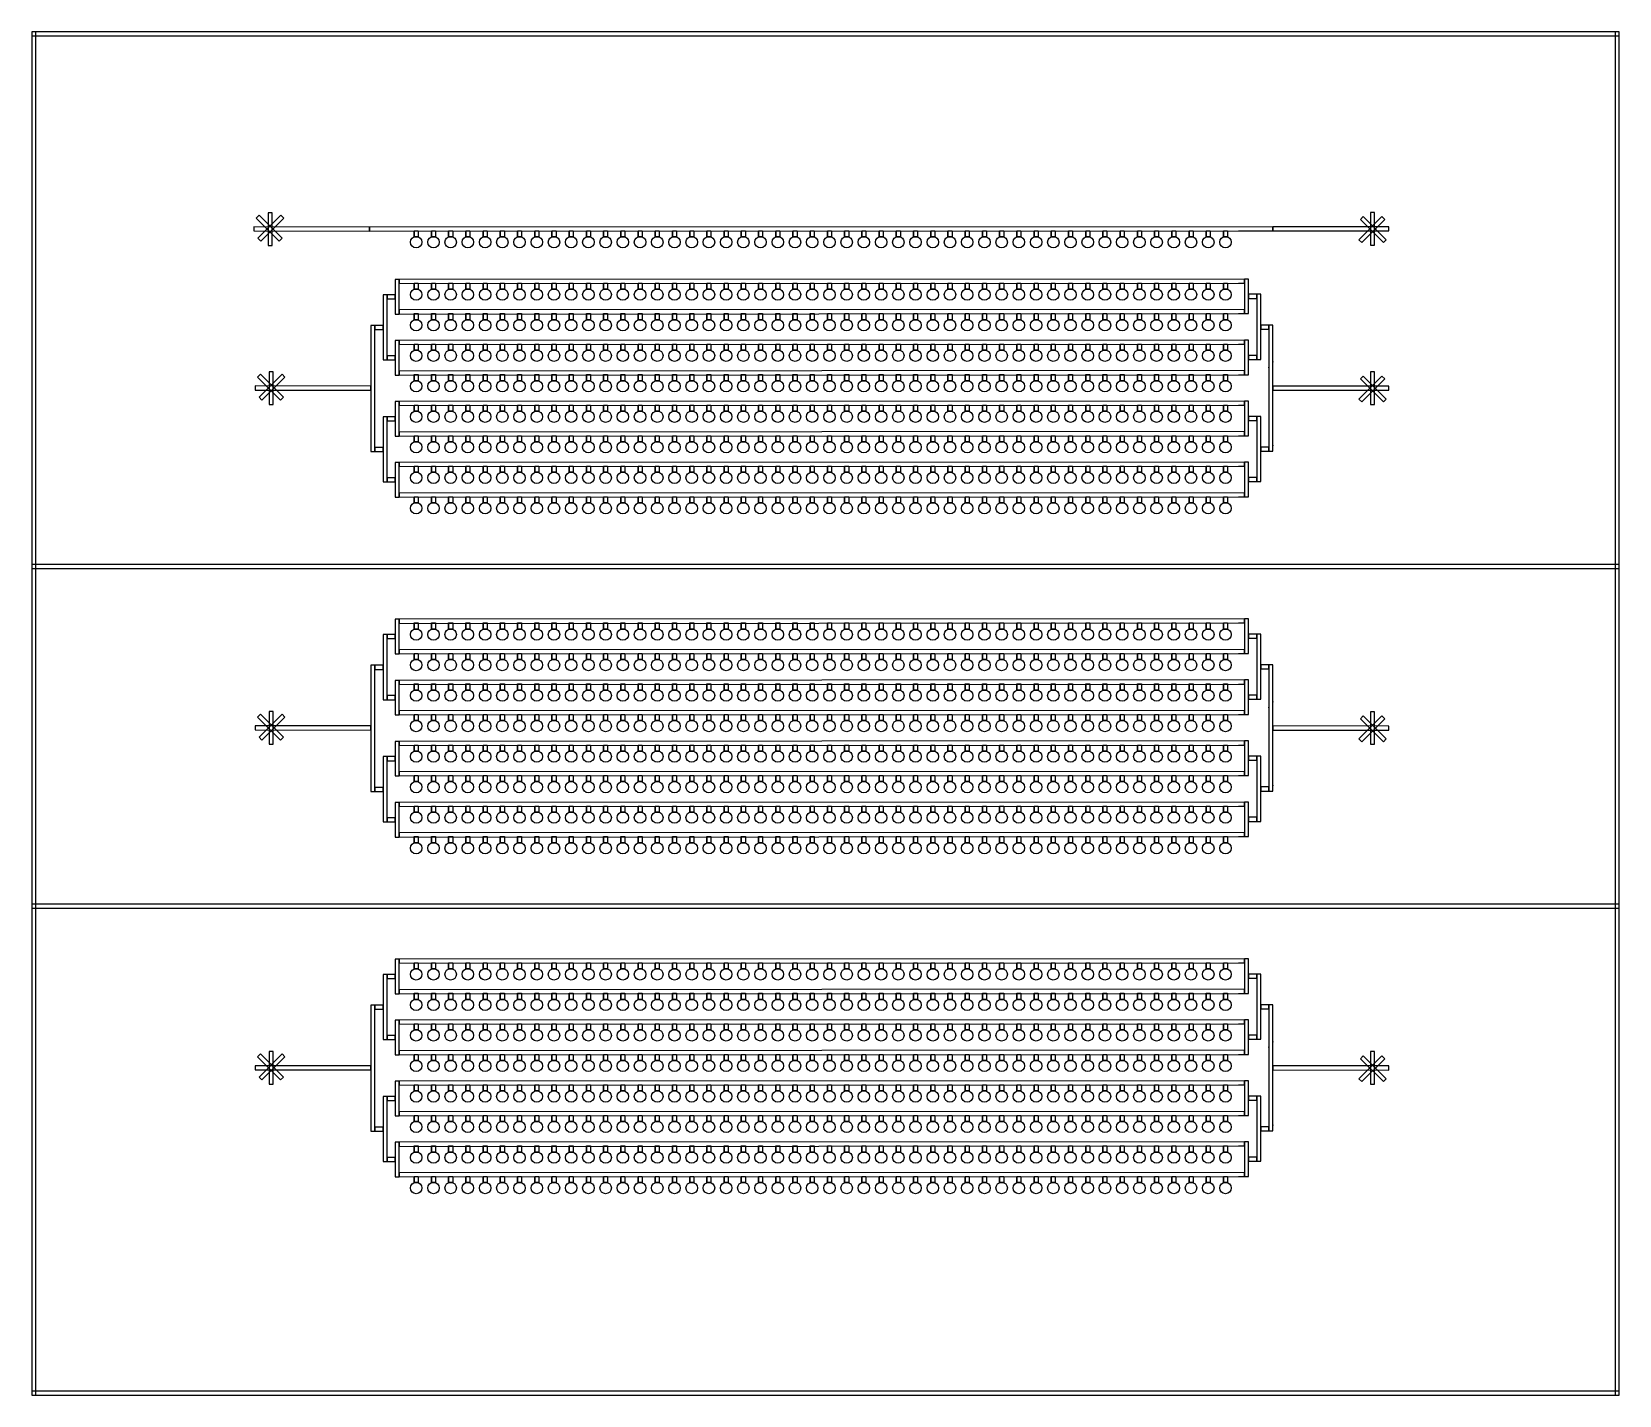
# Model space of a CAD drawing. Extents: x -16613 to 22387, y -30602 to 2898.
import ezdxf

# ---------------------------------------------------------------- set-up
doc = ezdxf.new("R2010")
doc.units = 0
doc.header["$MEASUREMENT"] = 0
doc.layers.add('FLOW', color=2, linetype='Continuous')
doc.layers.get('0').off()

# ---------------------------------------------------------------- blocks, each defined once
blk = doc.blocks.new('*U5')
at = {"layer": 'FLOW', "linetype": 'Continuous'}
for p, q in [((-50, 212), (-50, 62)), ((-50, 62), (50, 62))]:
    blk.add_line(p, q, dxfattribs=at)
blk.add_lwpolyline([(50, 62), (-50, 62), (-50, 212), (50, 212)], close=True, dxfattribs=at)
blk.add_circle((0, -71), 141, dxfattribs=at)
blk = doc.blocks.new('*U6')
at = {"color": 0, "linetype": 'ByBlock', "lineweight": -2, "transparency": 16777216}
for p in [(0, 0), (423, 0), (846, 0), (1269, 0), (1692, 0), (2115, 0), (2538, 0), (2961, 0), (3384, 0), (3807, 0), (4230, 0), (4653, 0), (5076, 0), (5499, 0), (5922, 0), (6345, 0), (6768, 0), (7191, 0), (7614, 0), (8037, 0), (8460, 0), (8883, 0), (9306, 0), (9729, 0), (10152, 0), (10575, 0), (10998, 0), (11421, 0), (11844, 0), (12267, 0), (12690, 0), (13113, 0), (13536, 0), (13959, 0), (14382, 0), (14805, 0), (15228, 0), (15651, 0), (16074, 0), (16497, 0), (16920, 0), (17343, 0), (17766, 0), (18189, 0), (18612, 0), (19035, 0), (19458, 0), (19881, 0)]:
    blk.add_blockref('*U5', p, dxfattribs=at)
blk = doc.blocks.new('*U10')
at = {"layer": 'FLOW', "linetype": 'Continuous'}
for p, q in [((-50, 212), (-50, 62)), ((-50, 62), (50, 62))]:
    blk.add_line(p, q, dxfattribs=at)
blk.add_lwpolyline([(50, 62), (-50, 62), (-50, 212), (50, 212)], close=True, dxfattribs=at)
blk.add_circle((0, -71), 141, dxfattribs=at)
blk = doc.blocks.new('*U11')
at = {"color": 0, "linetype": 'ByBlock', "lineweight": -2, "transparency": 16777216}
for p in [(0, 0), (423, 0), (846, 0), (1269, 0), (1692, 0), (2115, 0), (2538, 0), (2961, 0), (3384, 0), (3807, 0), (4230, 0), (4653, 0), (5076, 0), (5499, 0), (5922, 0), (6345, 0), (6768, 0), (7191, 0), (7614, 0), (8037, 0), (8460, 0), (8883, 0), (9306, 0), (9729, 0), (10152, 0), (10575, 0), (10998, 0), (11421, 0), (11844, 0), (12267, 0), (12690, 0), (13113, 0), (13536, 0), (13959, 0), (14382, 0), (14805, 0), (15228, 0), (15651, 0), (16074, 0), (16497, 0), (16920, 0), (17343, 0), (17766, 0), (18189, 0), (18612, 0), (19035, 0), (19458, 0), (19881, 0)]:
    blk.add_blockref('*U10', p, dxfattribs=at)
blk = doc.blocks.new('*U12')
at = {"layer": 'FLOW', "linetype": 'Continuous'}
for p, q in [((-50, 212), (-50, 62)), ((-50, 62), (50, 62))]:
    blk.add_line(p, q, dxfattribs=at)
blk.add_lwpolyline([(50, 62), (-50, 62), (-50, 212), (50, 212)], close=True, dxfattribs=at)
blk.add_circle((0, -71), 141, dxfattribs=at)
blk = doc.blocks.new('*U13')
at = {"color": 0, "linetype": 'ByBlock', "lineweight": -2, "transparency": 16777216}
for p in [(0, 0), (423, 0), (846, 0), (1269, 0), (1692, 0), (2115, 0), (2538, 0), (2961, 0), (3384, 0), (3807, 0), (4230, 0), (4653, 0), (5076, 0), (5499, 0), (5922, 0), (6345, 0), (6768, 0), (7191, 0), (7614, 0), (8037, 0), (8460, 0), (8883, 0), (9306, 0), (9729, 0), (10152, 0), (10575, 0), (10998, 0), (11421, 0), (11844, 0), (12267, 0), (12690, 0), (13113, 0), (13536, 0), (13959, 0), (14382, 0), (14805, 0), (15228, 0), (15651, 0), (16074, 0), (16497, 0), (16920, 0), (17343, 0), (17766, 0), (18189, 0), (18612, 0), (19035, 0), (19458, 0), (19881, 0)]:
    blk.add_blockref('*U12', p, dxfattribs=at)
blk = doc.blocks.new('*U14')
at = {"layer": 'FLOW', "linetype": 'Continuous'}
for p, q in [((-50, 212), (-50, 62)), ((-50, 62), (50, 62))]:
    blk.add_line(p, q, dxfattribs=at)
blk.add_lwpolyline([(50, 62), (-50, 62), (-50, 212), (50, 212)], close=True, dxfattribs=at)
blk.add_circle((0, -71), 141, dxfattribs=at)
blk = doc.blocks.new('*U15')
at = {"color": 0, "linetype": 'ByBlock', "lineweight": -2, "transparency": 16777216}
for p in [(0, 0), (423, 0), (846, 0), (1269, 0), (1692, 0), (2115, 0), (2538, 0), (2961, 0), (3384, 0), (3807, 0), (4230, 0), (4653, 0), (5076, 0), (5499, 0), (5922, 0), (6345, 0), (6768, 0), (7191, 0), (7614, 0), (8037, 0), (8460, 0), (8883, 0), (9306, 0), (9729, 0), (10152, 0), (10575, 0), (10998, 0), (11421, 0), (11844, 0), (12267, 0), (12690, 0), (13113, 0), (13536, 0), (13959, 0), (14382, 0), (14805, 0), (15228, 0), (15651, 0), (16074, 0), (16497, 0), (16920, 0), (17343, 0), (17766, 0), (18189, 0), (18612, 0), (19035, 0), (19458, 0), (19881, 0)]:
    blk.add_blockref('*U14', p, dxfattribs=at)
blk = doc.blocks.new('*U16')
at = {"layer": 'FLOW', "linetype": 'Continuous'}
for p, q in [((-50, 212), (-50, 62)), ((-50, 62), (50, 62))]:
    blk.add_line(p, q, dxfattribs=at)
blk.add_lwpolyline([(50, 62), (-50, 62), (-50, 212), (50, 212)], close=True, dxfattribs=at)
blk.add_circle((0, -71), 141, dxfattribs=at)
blk = doc.blocks.new('*U17')
at = {"color": 0, "linetype": 'ByBlock', "lineweight": -2, "transparency": 16777216}
for p in [(0, 0), (423, 0), (846, 0), (1269, 0), (1692, 0), (2115, 0), (2538, 0), (2961, 0), (3384, 0), (3807, 0), (4230, 0), (4653, 0), (5076, 0), (5499, 0), (5922, 0), (6345, 0), (6768, 0), (7191, 0), (7614, 0), (8037, 0), (8460, 0), (8883, 0), (9306, 0), (9729, 0), (10152, 0), (10575, 0), (10998, 0), (11421, 0), (11844, 0), (12267, 0), (12690, 0), (13113, 0), (13536, 0), (13959, 0), (14382, 0), (14805, 0), (15228, 0), (15651, 0), (16074, 0), (16497, 0), (16920, 0), (17343, 0), (17766, 0), (18189, 0), (18612, 0), (19035, 0), (19458, 0), (19881, 0)]:
    blk.add_blockref('*U16', p, dxfattribs=at)
blk = doc.blocks.new('*U18')
at = {"layer": 'FLOW', "linetype": 'Continuous'}
for p, q in [((-50, 212), (-50, 62)), ((-50, 62), (50, 62))]:
    blk.add_line(p, q, dxfattribs=at)
blk.add_lwpolyline([(50, 62), (-50, 62), (-50, 212), (50, 212)], close=True, dxfattribs=at)
blk.add_circle((0, -71), 141, dxfattribs=at)
blk = doc.blocks.new('*U19')
at = {"color": 0, "linetype": 'ByBlock', "lineweight": -2, "transparency": 16777216}
for p in [(0, 0), (423, 0), (846, 0), (1269, 0), (1692, 0), (2115, 0), (2538, 0), (2961, 0), (3384, 0), (3807, 0), (4230, 0), (4653, 0), (5076, 0), (5499, 0), (5922, 0), (6345, 0), (6768, 0), (7191, 0), (7614, 0), (8037, 0), (8460, 0), (8883, 0), (9306, 0), (9729, 0), (10152, 0), (10575, 0), (10998, 0), (11421, 0), (11844, 0), (12267, 0), (12690, 0), (13113, 0), (13536, 0), (13959, 0), (14382, 0), (14805, 0), (15228, 0), (15651, 0), (16074, 0), (16497, 0), (16920, 0), (17343, 0), (17766, 0), (18189, 0), (18612, 0), (19035, 0), (19458, 0), (19881, 0)]:
    blk.add_blockref('*U18', p, dxfattribs=at)
blk = doc.blocks.new('*U20')
at = {"layer": 'FLOW', "linetype": 'Continuous'}
for p, q in [((-50, 212), (-50, 62)), ((-50, 62), (50, 62))]:
    blk.add_line(p, q, dxfattribs=at)
blk.add_lwpolyline([(50, 62), (-50, 62), (-50, 212), (50, 212)], close=True, dxfattribs=at)
blk.add_circle((0, -71), 141, dxfattribs=at)
blk = doc.blocks.new('*U21')
at = {"color": 0, "linetype": 'ByBlock', "lineweight": -2, "transparency": 16777216}
for p in [(0, 0), (423, 0), (846, 0), (1269, 0), (1692, 0), (2115, 0), (2538, 0), (2961, 0), (3384, 0), (3807, 0), (4230, 0), (4653, 0), (5076, 0), (5499, 0), (5922, 0), (6345, 0), (6768, 0), (7191, 0), (7614, 0), (8037, 0), (8460, 0), (8883, 0), (9306, 0), (9729, 0), (10152, 0), (10575, 0), (10998, 0), (11421, 0), (11844, 0), (12267, 0), (12690, 0), (13113, 0), (13536, 0), (13959, 0), (14382, 0), (14805, 0), (15228, 0), (15651, 0), (16074, 0), (16497, 0), (16920, 0), (17343, 0), (17766, 0), (18189, 0), (18612, 0), (19035, 0), (19458, 0), (19881, 0)]:
    blk.add_blockref('*U20', p, dxfattribs=at)
blk = doc.blocks.new('*U22')
at = {"layer": 'FLOW', "linetype": 'Continuous'}
for p, q in [((-50, 212), (-50, 62)), ((-50, 62), (50, 62))]:
    blk.add_line(p, q, dxfattribs=at)
blk.add_lwpolyline([(50, 62), (-50, 62), (-50, 212), (50, 212)], close=True, dxfattribs=at)
blk.add_circle((0, -71), 141, dxfattribs=at)
blk = doc.blocks.new('*U23')
at = {"color": 0, "linetype": 'ByBlock', "lineweight": -2, "transparency": 16777216}
for p in [(0, 0), (423, 0), (846, 0), (1269, 0), (1692, 0), (2115, 0), (2538, 0), (2961, 0), (3384, 0), (3807, 0), (4230, 0), (4653, 0), (5076, 0), (5499, 0), (5922, 0), (6345, 0), (6768, 0), (7191, 0), (7614, 0), (8037, 0), (8460, 0), (8883, 0), (9306, 0), (9729, 0), (10152, 0), (10575, 0), (10998, 0), (11421, 0), (11844, 0), (12267, 0), (12690, 0), (13113, 0), (13536, 0), (13959, 0), (14382, 0), (14805, 0), (15228, 0), (15651, 0), (16074, 0), (16497, 0), (16920, 0), (17343, 0), (17766, 0), (18189, 0), (18612, 0), (19035, 0), (19458, 0), (19881, 0)]:
    blk.add_blockref('*U22', p, dxfattribs=at)
blk = doc.blocks.new('*U25')
at = {"layer": 'FLOW', "linetype": 'Continuous'}
for p, q in [((-50, 212), (-50, 62)), ((-50, 62), (50, 62))]:
    blk.add_line(p, q, dxfattribs=at)
blk.add_lwpolyline([(50, 62), (-50, 62), (-50, 212), (50, 212)], close=True, dxfattribs=at)
blk.add_circle((0, -71), 141, dxfattribs=at)
blk = doc.blocks.new('*U26')
at = {"color": 0, "linetype": 'ByBlock', "lineweight": -2, "transparency": 16777216}
for p in [(0, 0), (423, 0), (846, 0), (1269, 0), (1692, 0), (2115, 0), (2538, 0), (2961, 0), (3384, 0), (3807, 0), (4230, 0), (4653, 0), (5076, 0), (5499, 0), (5922, 0), (6345, 0), (6768, 0), (7191, 0), (7614, 0), (8037, 0), (8460, 0), (8883, 0), (9306, 0), (9729, 0), (10152, 0), (10575, 0), (10998, 0), (11421, 0), (11844, 0), (12267, 0), (12690, 0), (13113, 0), (13536, 0), (13959, 0), (14382, 0), (14805, 0), (15228, 0), (15651, 0), (16074, 0), (16497, 0), (16920, 0), (17343, 0), (17766, 0), (18189, 0), (18612, 0), (19035, 0), (19458, 0), (19881, 0)]:
    blk.add_blockref('*U25', p, dxfattribs=at)
blk = doc.blocks.new('*U60')
at = {"layer": 'FLOW', "linetype": 'Continuous'}
for p, q in [((-50, 212), (-50, 62)), ((-50, 62), (50, 62))]:
    blk.add_line(p, q, dxfattribs=at)
blk.add_lwpolyline([(50, 62), (-50, 62), (-50, 212), (50, 212)], close=True, dxfattribs=at)
blk.add_circle((0, -71), 141, dxfattribs=at)
blk = doc.blocks.new('*U61')
at = {"color": 0, "linetype": 'ByBlock', "lineweight": -2, "transparency": 16777216}
for p in [(0, 0), (423, 0), (846, 0), (1269, 0), (1692, 0), (2115, 0), (2538, 0), (2961, 0), (3384, 0), (3807, 0), (4230, 0), (4653, 0), (5076, 0), (5499, 0), (5922, 0), (6345, 0), (6768, 0), (7191, 0), (7614, 0), (8037, 0), (8460, 0), (8883, 0), (9306, 0), (9729, 0), (10152, 0), (10575, 0), (10998, 0), (11421, 0), (11844, 0), (12267, 0), (12690, 0), (13113, 0), (13536, 0), (13959, 0), (14382, 0), (14805, 0), (15228, 0), (15651, 0), (16074, 0), (16497, 0), (16920, 0), (17343, 0), (17766, 0), (18189, 0), (18612, 0), (19035, 0), (19458, 0), (19881, 0)]:
    blk.add_blockref('*U60', p, dxfattribs=at)
blk = doc.blocks.new('*U56')
at = {"layer": 'FLOW', "linetype": 'Continuous'}
for p, q in [((-50, 212), (-50, 62)), ((-50, 62), (50, 62))]:
    blk.add_line(p, q, dxfattribs=at)
blk.add_lwpolyline([(50, 62), (-50, 62), (-50, 212), (50, 212)], close=True, dxfattribs=at)
blk.add_circle((0, -71), 141, dxfattribs=at)
blk = doc.blocks.new('*U57')
at = {"color": 0, "linetype": 'ByBlock', "lineweight": -2, "transparency": 16777216}
for p in [(0, 0), (423, 0), (846, 0), (1269, 0), (1692, 0), (2115, 0), (2538, 0), (2961, 0), (3384, 0), (3807, 0), (4230, 0), (4653, 0), (5076, 0), (5499, 0), (5922, 0), (6345, 0), (6768, 0), (7191, 0), (7614, 0), (8037, 0), (8460, 0), (8883, 0), (9306, 0), (9729, 0), (10152, 0), (10575, 0), (10998, 0), (11421, 0), (11844, 0), (12267, 0), (12690, 0), (13113, 0), (13536, 0), (13959, 0), (14382, 0), (14805, 0), (15228, 0), (15651, 0), (16074, 0), (16497, 0), (16920, 0), (17343, 0), (17766, 0), (18189, 0), (18612, 0), (19035, 0), (19458, 0), (19881, 0)]:
    blk.add_blockref('*U56', p, dxfattribs=at)
blk = doc.blocks.new('*U58')
at = {"layer": 'FLOW', "linetype": 'Continuous'}
for p, q in [((-50, 212), (-50, 62)), ((-50, 62), (50, 62))]:
    blk.add_line(p, q, dxfattribs=at)
blk.add_lwpolyline([(50, 62), (-50, 62), (-50, 212), (50, 212)], close=True, dxfattribs=at)
blk.add_circle((0, -71), 141, dxfattribs=at)
blk = doc.blocks.new('*U59')
at = {"color": 0, "linetype": 'ByBlock', "lineweight": -2, "transparency": 16777216}
for p in [(0, 0), (423, 0), (846, 0), (1269, 0), (1692, 0), (2115, 0), (2538, 0), (2961, 0), (3384, 0), (3807, 0), (4230, 0), (4653, 0), (5076, 0), (5499, 0), (5922, 0), (6345, 0), (6768, 0), (7191, 0), (7614, 0), (8037, 0), (8460, 0), (8883, 0), (9306, 0), (9729, 0), (10152, 0), (10575, 0), (10998, 0), (11421, 0), (11844, 0), (12267, 0), (12690, 0), (13113, 0), (13536, 0), (13959, 0), (14382, 0), (14805, 0), (15228, 0), (15651, 0), (16074, 0), (16497, 0), (16920, 0), (17343, 0), (17766, 0), (18189, 0), (18612, 0), (19035, 0), (19458, 0), (19881, 0)]:
    blk.add_blockref('*U58', p, dxfattribs=at)
blk = doc.blocks.new('*U52')
at = {"layer": 'FLOW', "linetype": 'Continuous'}
for p, q in [((-50, 212), (-50, 62)), ((-50, 62), (50, 62))]:
    blk.add_line(p, q, dxfattribs=at)
blk.add_lwpolyline([(50, 62), (-50, 62), (-50, 212), (50, 212)], close=True, dxfattribs=at)
blk.add_circle((0, -71), 141, dxfattribs=at)
blk = doc.blocks.new('*U53')
at = {"color": 0, "linetype": 'ByBlock', "lineweight": -2, "transparency": 16777216}
for p in [(0, 0), (423, 0), (846, 0), (1269, 0), (1692, 0), (2115, 0), (2538, 0), (2961, 0), (3384, 0), (3807, 0), (4230, 0), (4653, 0), (5076, 0), (5499, 0), (5922, 0), (6345, 0), (6768, 0), (7191, 0), (7614, 0), (8037, 0), (8460, 0), (8883, 0), (9306, 0), (9729, 0), (10152, 0), (10575, 0), (10998, 0), (11421, 0), (11844, 0), (12267, 0), (12690, 0), (13113, 0), (13536, 0), (13959, 0), (14382, 0), (14805, 0), (15228, 0), (15651, 0), (16074, 0), (16497, 0), (16920, 0), (17343, 0), (17766, 0), (18189, 0), (18612, 0), (19035, 0), (19458, 0), (19881, 0)]:
    blk.add_blockref('*U52', p, dxfattribs=at)
blk = doc.blocks.new('*U54')
at = {"layer": 'FLOW', "linetype": 'Continuous'}
for p, q in [((-50, 212), (-50, 62)), ((-50, 62), (50, 62))]:
    blk.add_line(p, q, dxfattribs=at)
blk.add_lwpolyline([(50, 62), (-50, 62), (-50, 212), (50, 212)], close=True, dxfattribs=at)
blk.add_circle((0, -71), 141, dxfattribs=at)
blk = doc.blocks.new('*U55')
at = {"color": 0, "linetype": 'ByBlock', "lineweight": -2, "transparency": 16777216}
for p in [(0, 0), (423, 0), (846, 0), (1269, 0), (1692, 0), (2115, 0), (2538, 0), (2961, 0), (3384, 0), (3807, 0), (4230, 0), (4653, 0), (5076, 0), (5499, 0), (5922, 0), (6345, 0), (6768, 0), (7191, 0), (7614, 0), (8037, 0), (8460, 0), (8883, 0), (9306, 0), (9729, 0), (10152, 0), (10575, 0), (10998, 0), (11421, 0), (11844, 0), (12267, 0), (12690, 0), (13113, 0), (13536, 0), (13959, 0), (14382, 0), (14805, 0), (15228, 0), (15651, 0), (16074, 0), (16497, 0), (16920, 0), (17343, 0), (17766, 0), (18189, 0), (18612, 0), (19035, 0), (19458, 0), (19881, 0)]:
    blk.add_blockref('*U54', p, dxfattribs=at)
blk = doc.blocks.new('*U46')
at = {"layer": 'FLOW', "linetype": 'Continuous'}
for p, q in [((-50, 212), (-50, 62)), ((-50, 62), (50, 62))]:
    blk.add_line(p, q, dxfattribs=at)
blk.add_lwpolyline([(50, 62), (-50, 62), (-50, 212), (50, 212)], close=True, dxfattribs=at)
blk.add_circle((0, -71), 141, dxfattribs=at)
blk = doc.blocks.new('*U47')
at = {"color": 0, "linetype": 'ByBlock', "lineweight": -2, "transparency": 16777216}
for p in [(0, 0), (423, 0), (846, 0), (1269, 0), (1692, 0), (2115, 0), (2538, 0), (2961, 0), (3384, 0), (3807, 0), (4230, 0), (4653, 0), (5076, 0), (5499, 0), (5922, 0), (6345, 0), (6768, 0), (7191, 0), (7614, 0), (8037, 0), (8460, 0), (8883, 0), (9306, 0), (9729, 0), (10152, 0), (10575, 0), (10998, 0), (11421, 0), (11844, 0), (12267, 0), (12690, 0), (13113, 0), (13536, 0), (13959, 0), (14382, 0), (14805, 0), (15228, 0), (15651, 0), (16074, 0), (16497, 0), (16920, 0), (17343, 0), (17766, 0), (18189, 0), (18612, 0), (19035, 0), (19458, 0), (19881, 0)]:
    blk.add_blockref('*U46', p, dxfattribs=at)
blk = doc.blocks.new('*U48')
at = {"layer": 'FLOW', "linetype": 'Continuous'}
for p, q in [((-50, 212), (-50, 62)), ((-50, 62), (50, 62))]:
    blk.add_line(p, q, dxfattribs=at)
blk.add_lwpolyline([(50, 62), (-50, 62), (-50, 212), (50, 212)], close=True, dxfattribs=at)
blk.add_circle((0, -71), 141, dxfattribs=at)
blk = doc.blocks.new('*U49')
at = {"color": 0, "linetype": 'ByBlock', "lineweight": -2, "transparency": 16777216}
for p in [(0, 0), (423, 0), (846, 0), (1269, 0), (1692, 0), (2115, 0), (2538, 0), (2961, 0), (3384, 0), (3807, 0), (4230, 0), (4653, 0), (5076, 0), (5499, 0), (5922, 0), (6345, 0), (6768, 0), (7191, 0), (7614, 0), (8037, 0), (8460, 0), (8883, 0), (9306, 0), (9729, 0), (10152, 0), (10575, 0), (10998, 0), (11421, 0), (11844, 0), (12267, 0), (12690, 0), (13113, 0), (13536, 0), (13959, 0), (14382, 0), (14805, 0), (15228, 0), (15651, 0), (16074, 0), (16497, 0), (16920, 0), (17343, 0), (17766, 0), (18189, 0), (18612, 0), (19035, 0), (19458, 0), (19881, 0)]:
    blk.add_blockref('*U48', p, dxfattribs=at)
blk = doc.blocks.new('*U50')
at = {"layer": 'FLOW', "linetype": 'Continuous'}
for p, q in [((-50, 212), (-50, 62)), ((-50, 62), (50, 62))]:
    blk.add_line(p, q, dxfattribs=at)
blk.add_lwpolyline([(50, 62), (-50, 62), (-50, 212), (50, 212)], close=True, dxfattribs=at)
blk.add_circle((0, -71), 141, dxfattribs=at)
blk = doc.blocks.new('*U51')
at = {"color": 0, "linetype": 'ByBlock', "lineweight": -2, "transparency": 16777216}
for p in [(0, 0), (423, 0), (846, 0), (1269, 0), (1692, 0), (2115, 0), (2538, 0), (2961, 0), (3384, 0), (3807, 0), (4230, 0), (4653, 0), (5076, 0), (5499, 0), (5922, 0), (6345, 0), (6768, 0), (7191, 0), (7614, 0), (8037, 0), (8460, 0), (8883, 0), (9306, 0), (9729, 0), (10152, 0), (10575, 0), (10998, 0), (11421, 0), (11844, 0), (12267, 0), (12690, 0), (13113, 0), (13536, 0), (13959, 0), (14382, 0), (14805, 0), (15228, 0), (15651, 0), (16074, 0), (16497, 0), (16920, 0), (17343, 0), (17766, 0), (18189, 0), (18612, 0), (19035, 0), (19458, 0), (19881, 0)]:
    blk.add_blockref('*U50', p, dxfattribs=at)
blk = doc.blocks.new('*U76')
at = {"layer": 'FLOW', "linetype": 'Continuous'}
for p, q in [((-50, 212), (-50, 62)), ((-50, 62), (50, 62))]:
    blk.add_line(p, q, dxfattribs=at)
blk.add_lwpolyline([(50, 62), (-50, 62), (-50, 212), (50, 212)], close=True, dxfattribs=at)
blk.add_circle((0, -71), 141, dxfattribs=at)
blk = doc.blocks.new('*U77')
at = {"color": 0, "linetype": 'ByBlock', "lineweight": -2, "transparency": 16777216}
for p in [(0, 0), (423, 0), (846, 0), (1269, 0), (1692, 0), (2115, 0), (2538, 0), (2961, 0), (3384, 0), (3807, 0), (4230, 0), (4653, 0), (5076, 0), (5499, 0), (5922, 0), (6345, 0), (6768, 0), (7191, 0), (7614, 0), (8037, 0), (8460, 0), (8883, 0), (9306, 0), (9729, 0), (10152, 0), (10575, 0), (10998, 0), (11421, 0), (11844, 0), (12267, 0), (12690, 0), (13113, 0), (13536, 0), (13959, 0), (14382, 0), (14805, 0), (15228, 0), (15651, 0), (16074, 0), (16497, 0), (16920, 0), (17343, 0), (17766, 0), (18189, 0), (18612, 0), (19035, 0), (19458, 0), (19881, 0)]:
    blk.add_blockref('*U76', p, dxfattribs=at)
blk = doc.blocks.new('*U62')
at = {"layer": 'FLOW', "linetype": 'Continuous'}
for p, q in [((-50, 212), (-50, 62)), ((-50, 62), (50, 62))]:
    blk.add_line(p, q, dxfattribs=at)
blk.add_lwpolyline([(50, 62), (-50, 62), (-50, 212), (50, 212)], close=True, dxfattribs=at)
blk.add_circle((0, -71), 141, dxfattribs=at)
blk = doc.blocks.new('*U63')
at = {"color": 0, "linetype": 'ByBlock', "lineweight": -2, "transparency": 16777216}
for p in [(0, 0), (423, 0), (846, 0), (1269, 0), (1692, 0), (2115, 0), (2538, 0), (2961, 0), (3384, 0), (3807, 0), (4230, 0), (4653, 0), (5076, 0), (5499, 0), (5922, 0), (6345, 0), (6768, 0), (7191, 0), (7614, 0), (8037, 0), (8460, 0), (8883, 0), (9306, 0), (9729, 0), (10152, 0), (10575, 0), (10998, 0), (11421, 0), (11844, 0), (12267, 0), (12690, 0), (13113, 0), (13536, 0), (13959, 0), (14382, 0), (14805, 0), (15228, 0), (15651, 0), (16074, 0), (16497, 0), (16920, 0), (17343, 0), (17766, 0), (18189, 0), (18612, 0), (19035, 0), (19458, 0), (19881, 0)]:
    blk.add_blockref('*U62', p, dxfattribs=at)
blk = doc.blocks.new('*U64')
at = {"layer": 'FLOW', "linetype": 'Continuous'}
for p, q in [((-50, 212), (-50, 62)), ((-50, 62), (50, 62))]:
    blk.add_line(p, q, dxfattribs=at)
blk.add_lwpolyline([(50, 62), (-50, 62), (-50, 212), (50, 212)], close=True, dxfattribs=at)
blk.add_circle((0, -71), 141, dxfattribs=at)
blk = doc.blocks.new('*U65')
at = {"color": 0, "linetype": 'ByBlock', "lineweight": -2, "transparency": 16777216}
for p in [(0, 0), (423, 0), (846, 0), (1269, 0), (1692, 0), (2115, 0), (2538, 0), (2961, 0), (3384, 0), (3807, 0), (4230, 0), (4653, 0), (5076, 0), (5499, 0), (5922, 0), (6345, 0), (6768, 0), (7191, 0), (7614, 0), (8037, 0), (8460, 0), (8883, 0), (9306, 0), (9729, 0), (10152, 0), (10575, 0), (10998, 0), (11421, 0), (11844, 0), (12267, 0), (12690, 0), (13113, 0), (13536, 0), (13959, 0), (14382, 0), (14805, 0), (15228, 0), (15651, 0), (16074, 0), (16497, 0), (16920, 0), (17343, 0), (17766, 0), (18189, 0), (18612, 0), (19035, 0), (19458, 0), (19881, 0)]:
    blk.add_blockref('*U64', p, dxfattribs=at)
blk = doc.blocks.new('*U70')
at = {"layer": 'FLOW', "linetype": 'Continuous'}
for p, q in [((-50, 212), (-50, 62)), ((-50, 62), (50, 62))]:
    blk.add_line(p, q, dxfattribs=at)
blk.add_lwpolyline([(50, 62), (-50, 62), (-50, 212), (50, 212)], close=True, dxfattribs=at)
blk.add_circle((0, -71), 141, dxfattribs=at)
blk = doc.blocks.new('*U71')
at = {"color": 0, "linetype": 'ByBlock', "lineweight": -2, "transparency": 16777216}
for p in [(0, 0), (423, 0), (846, 0), (1269, 0), (1692, 0), (2115, 0), (2538, 0), (2961, 0), (3384, 0), (3807, 0), (4230, 0), (4653, 0), (5076, 0), (5499, 0), (5922, 0), (6345, 0), (6768, 0), (7191, 0), (7614, 0), (8037, 0), (8460, 0), (8883, 0), (9306, 0), (9729, 0), (10152, 0), (10575, 0), (10998, 0), (11421, 0), (11844, 0), (12267, 0), (12690, 0), (13113, 0), (13536, 0), (13959, 0), (14382, 0), (14805, 0), (15228, 0), (15651, 0), (16074, 0), (16497, 0), (16920, 0), (17343, 0), (17766, 0), (18189, 0), (18612, 0), (19035, 0), (19458, 0), (19881, 0)]:
    blk.add_blockref('*U70', p, dxfattribs=at)
blk = doc.blocks.new('*U72')
at = {"layer": 'FLOW', "linetype": 'Continuous'}
for p, q in [((-50, 212), (-50, 62)), ((-50, 62), (50, 62))]:
    blk.add_line(p, q, dxfattribs=at)
blk.add_lwpolyline([(50, 62), (-50, 62), (-50, 212), (50, 212)], close=True, dxfattribs=at)
blk.add_circle((0, -71), 141, dxfattribs=at)
blk = doc.blocks.new('*U73')
at = {"color": 0, "linetype": 'ByBlock', "lineweight": -2, "transparency": 16777216}
for p in [(0, 0), (423, 0), (846, 0), (1269, 0), (1692, 0), (2115, 0), (2538, 0), (2961, 0), (3384, 0), (3807, 0), (4230, 0), (4653, 0), (5076, 0), (5499, 0), (5922, 0), (6345, 0), (6768, 0), (7191, 0), (7614, 0), (8037, 0), (8460, 0), (8883, 0), (9306, 0), (9729, 0), (10152, 0), (10575, 0), (10998, 0), (11421, 0), (11844, 0), (12267, 0), (12690, 0), (13113, 0), (13536, 0), (13959, 0), (14382, 0), (14805, 0), (15228, 0), (15651, 0), (16074, 0), (16497, 0), (16920, 0), (17343, 0), (17766, 0), (18189, 0), (18612, 0), (19035, 0), (19458, 0), (19881, 0)]:
    blk.add_blockref('*U72', p, dxfattribs=at)
blk = doc.blocks.new('*U66')
at = {"layer": 'FLOW', "linetype": 'Continuous'}
for p, q in [((-50, 212), (-50, 62)), ((-50, 62), (50, 62))]:
    blk.add_line(p, q, dxfattribs=at)
blk.add_lwpolyline([(50, 62), (-50, 62), (-50, 212), (50, 212)], close=True, dxfattribs=at)
blk.add_circle((0, -71), 141, dxfattribs=at)
blk = doc.blocks.new('*U67')
at = {"color": 0, "linetype": 'ByBlock', "lineweight": -2, "transparency": 16777216}
for p in [(0, 0), (423, 0), (846, 0), (1269, 0), (1692, 0), (2115, 0), (2538, 0), (2961, 0), (3384, 0), (3807, 0), (4230, 0), (4653, 0), (5076, 0), (5499, 0), (5922, 0), (6345, 0), (6768, 0), (7191, 0), (7614, 0), (8037, 0), (8460, 0), (8883, 0), (9306, 0), (9729, 0), (10152, 0), (10575, 0), (10998, 0), (11421, 0), (11844, 0), (12267, 0), (12690, 0), (13113, 0), (13536, 0), (13959, 0), (14382, 0), (14805, 0), (15228, 0), (15651, 0), (16074, 0), (16497, 0), (16920, 0), (17343, 0), (17766, 0), (18189, 0), (18612, 0), (19035, 0), (19458, 0), (19881, 0)]:
    blk.add_blockref('*U66', p, dxfattribs=at)
blk = doc.blocks.new('*U68')
at = {"layer": 'FLOW', "linetype": 'Continuous'}
for p, q in [((-50, 212), (-50, 62)), ((-50, 62), (50, 62))]:
    blk.add_line(p, q, dxfattribs=at)
blk.add_lwpolyline([(50, 62), (-50, 62), (-50, 212), (50, 212)], close=True, dxfattribs=at)
blk.add_circle((0, -71), 141, dxfattribs=at)
blk = doc.blocks.new('*U69')
at = {"color": 0, "linetype": 'ByBlock', "lineweight": -2, "transparency": 16777216}
for p in [(0, 0), (423, 0), (846, 0), (1269, 0), (1692, 0), (2115, 0), (2538, 0), (2961, 0), (3384, 0), (3807, 0), (4230, 0), (4653, 0), (5076, 0), (5499, 0), (5922, 0), (6345, 0), (6768, 0), (7191, 0), (7614, 0), (8037, 0), (8460, 0), (8883, 0), (9306, 0), (9729, 0), (10152, 0), (10575, 0), (10998, 0), (11421, 0), (11844, 0), (12267, 0), (12690, 0), (13113, 0), (13536, 0), (13959, 0), (14382, 0), (14805, 0), (15228, 0), (15651, 0), (16074, 0), (16497, 0), (16920, 0), (17343, 0), (17766, 0), (18189, 0), (18612, 0), (19035, 0), (19458, 0), (19881, 0)]:
    blk.add_blockref('*U68', p, dxfattribs=at)
blk = doc.blocks.new('*U74')
at = {"layer": 'FLOW', "linetype": 'Continuous'}
for p, q in [((-50, 212), (-50, 62)), ((-50, 62), (50, 62))]:
    blk.add_line(p, q, dxfattribs=at)
blk.add_lwpolyline([(50, 62), (-50, 62), (-50, 212), (50, 212)], close=True, dxfattribs=at)
blk.add_circle((0, -71), 141, dxfattribs=at)
blk = doc.blocks.new('*U75')
at = {"color": 0, "linetype": 'ByBlock', "lineweight": -2, "transparency": 16777216}
for p in [(0, 0), (423, 0), (846, 0), (1269, 0), (1692, 0), (2115, 0), (2538, 0), (2961, 0), (3384, 0), (3807, 0), (4230, 0), (4653, 0), (5076, 0), (5499, 0), (5922, 0), (6345, 0), (6768, 0), (7191, 0), (7614, 0), (8037, 0), (8460, 0), (8883, 0), (9306, 0), (9729, 0), (10152, 0), (10575, 0), (10998, 0), (11421, 0), (11844, 0), (12267, 0), (12690, 0), (13113, 0), (13536, 0), (13959, 0), (14382, 0), (14805, 0), (15228, 0), (15651, 0), (16074, 0), (16497, 0), (16920, 0), (17343, 0), (17766, 0), (18189, 0), (18612, 0), (19035, 0), (19458, 0), (19881, 0)]:
    blk.add_blockref('*U74', p, dxfattribs=at)

msp = doc.modelspace()

# ---------------------------------------------------------------- linework, layer by layer
at = {"layer": 'FLOW', "linetype": 'Continuous'}
for p, q in [((-7583, -3187), (-7583, -3287)), ((-7583, -3287), (-7583, -3287)), ((13180, -3277), (13180, -3177)), ((-7583, -11537), (-7583, -11637)), ((-7583, -11637), (-7583, -11637)), ((13180, -11627), (13180, -11527)), ((-7583, -19887), (-7583, -19987)), ((13180, -19977), (13180, -19877)), ((-7583, -19987), (-7583, -19987))]:
    msp.add_line(p, q, dxfattribs=at)
at = {"layer": 'FLOW'}
for points in [[(-16613, -30602), (-16513, -30602), (-16513, 2898), (-16613, 2898)], [(-16613, 2798), (22387, 2798), (22387, 2898), (-16613, 2898)], [(22287, -30602), (22387, -30602), (22387, 2898), (22287, 2898)], [(-10709, -1550), (-10809, -1550), (-10809, -2350), (-10709, -2350)], [(16277, -2342), (16377, -2342), (16377, -1542), (16277, -1542)], [(-11158, -1897), (-11158, -1997), (-8312, -2000), (-8312, -1901)], [(-11026, -1611), (-11097, -1681), (-10531, -2247), (-10460, -2176)], [(-11060, -2176), (-10989, -2247), (-10423, -1681), (-10494, -1611)], [(16725, -1994), (16725, -1894), (13880, -1891), (13880, -1991)], [(16627, -1715), (16557, -1644), (15991, -2210), (16062, -2281)], [(16594, -2281), (16664, -2210), (16099, -1644), (16028, -1715)], [(-10680, -5456), (-10780, -5456), (-10780, -6256), (-10680, -6256)], [(16277, -6258), (16377, -6258), (16377, -5458), (16277, -5458)], [(-11128, -5804), (-11128, -5904), (-8283, -5907), (-8283, -5807)], [(-10997, -5517), (-11067, -5588), (-10502, -6154), (-10431, -6083)], [(-11030, -6083), (-10960, -6154), (-10394, -5588), (-10465, -5517)], [(16725, -5911), (16725, -5811), (13880, -5807), (13880, -5907)], [(16627, -5632), (16557, -5561), (15991, -6127), (16062, -6197)], [(16594, -6197), (16664, -6127), (16099, -5561), (16028, -5632)], [(-16613, -10288), (22387, -10288), (22387, -10188), (-16613, -10188)], [(-10997, -13867), (-11067, -13938), (-10502, -14504), (-10431, -14433)], [(-11030, -14433), (-10960, -14504), (-10394, -13938), (-10465, -13867)], [(-10680, -13806), (-10780, -13806), (-10780, -14606), (-10680, -14606)], [(16627, -13982), (16557, -13911), (15991, -14477), (16062, -14547)], [(16594, -14547), (16664, -14477), (16099, -13911), (16028, -13982)], [(16277, -14608), (16377, -14608), (16377, -13808), (16277, -13808)], [(-11128, -14154), (-11128, -14254), (-8283, -14257), (-8283, -14157)], [(16725, -14261), (16725, -14161), (13880, -14157), (13880, -14257)], [(-16613, -18638), (22387, -18638), (22387, -18538), (-16613, -18538)], [(-10997, -22217), (-11067, -22288), (-10502, -22854), (-10431, -22783)], [(-11030, -22783), (-10960, -22854), (-10394, -22288), (-10465, -22217)], [(-10680, -22156), (-10780, -22156), (-10780, -22956), (-10680, -22956)], [(16277, -22958), (16377, -22958), (16377, -22158), (16277, -22158)], [(-11128, -22504), (-11128, -22604), (-8283, -22607), (-8283, -22507)], [(16725, -22611), (16725, -22511), (13880, -22507), (13880, -22607)], [(16627, -22332), (16557, -22261), (15991, -22827), (16062, -22897)], [(16594, -22897), (16664, -22827), (16099, -22261), (16028, -22332)], [(-16613, -30602), (22387, -30602), (22387, -30502), (-16613, -30502)]]:
    msp.add_lwpolyline(points, close=True, dxfattribs=at)
at = {"layer": 'FLOW', "linetype": 'Continuous'}
for points in [[(13030, -1991), (13880, -1991), (13880, -1891), (-8312, -1901), (-8312, -2001)], [(-7683, -4037), (-7583, -4037), (-7583, -3187), (-7683, -3187), (-7683, -4037)], [(13030, -3277), (13180, -3277), (13180, -3177), (-7583, -3187), (-7583, -3287)], [(13180, -4027), (13280, -4027), (13280, -3177), (13180, -3177), (13180, -4027)], [(-7983, -5162), (-7883, -5162), (-7883, -3562), (-7983, -3562), (-7983, -5162)], [(-7883, -3662), (-7683, -3662), (-7683, -3562), (-7883, -3562), (-7883, -3662)], [(13280, -3652), (13480, -3652), (13480, -3552), (13280, -3552), (13280, -3652)], [(13480, -5152), (13580, -5152), (13580, -3552), (13480, -3552), (13480, -5152)], [(13030, -4027), (13180, -4027), (13180, -3927), (-7583, -3937), (-7583, -4037)], [(-8283, -7417), (-8183, -7417), (-8183, -4317), (-8283, -4317), (-8283, -7417)], [(-8183, -4417), (-7983, -4417), (-7983, -4317), (-8183, -4317), (-8183, -4417)], [(13030, -4777), (13180, -4777), (13180, -4677), (-7583, -4687), (-7583, -4787)], [(13180, -5527), (13280, -5527), (13280, -4677), (13180, -4677), (13180, -5527)], [(13580, -4407), (13780, -4407), (13780, -4307), (13580, -4307), (13580, -4407)], [(13780, -7407), (13880, -7407), (13880, -4307), (13780, -4307), (13780, -7407)], [(-7883, -5162), (-7683, -5162), (-7683, -5062), (-7883, -5062), (-7883, -5162)], [(-7683, -5537), (-7583, -5537), (-7583, -4687), (-7683, -4687), (-7683, -5537)], [(13280, -5152), (13480, -5152), (13480, -5052), (13280, -5052), (13280, -5152)], [(13030, -5527), (13180, -5527), (13180, -5427), (-7583, -5437), (-7583, -5537)], [(-7683, -7037), (-7583, -7037), (-7583, -6187), (-7683, -6187), (-7683, -7037)], [(13030, -6277), (13180, -6277), (13180, -6177), (-7583, -6187), (-7583, -6287)], [(13180, -7027), (13280, -7027), (13280, -6177), (13180, -6177), (13180, -7027)], [(-7983, -8162), (-7883, -8162), (-7883, -6562), (-7983, -6562), (-7983, -8162)], [(-7883, -6662), (-7683, -6662), (-7683, -6562), (-7883, -6562), (-7883, -6662)], [(13280, -6652), (13480, -6652), (13480, -6552), (13280, -6552), (13280, -6652)], [(13280, -6652), (13480, -6652), (13480, -6552), (13280, -6552), (13280, -6652)], [(13480, -8152), (13580, -8152), (13580, -6552), (13480, -6552), (13480, -8152)], [(13030, -7027), (13180, -7027), (13180, -6927), (-7583, -6937), (-7583, -7037)], [(-8183, -7417), (-7983, -7417), (-7983, -7317), (-8183, -7317), (-8183, -7417)], [(13580, -7407), (13780, -7407), (13780, -7307), (13580, -7307), (13580, -7407)], [(-7683, -8537), (-7583, -8537), (-7583, -7687), (-7683, -7687), (-7683, -8537)], [(13030, -7777), (13180, -7777), (13180, -7677), (-7583, -7687), (-7583, -7787)], [(13180, -8527), (13280, -8527), (13280, -7677), (13180, -7677), (13180, -8527)], [(-7883, -8162), (-7683, -8162), (-7683, -8062), (-7883, -8062), (-7883, -8162)], [(13280, -8152), (13480, -8152), (13480, -8052), (13280, -8052), (13280, -8152)], [(13030, -8527), (13180, -8527), (13180, -8427), (-7583, -8437), (-7583, -8537)], [(-7683, -12387), (-7583, -12387), (-7583, -11537), (-7683, -11537), (-7683, -12387)], [(13030, -11627), (13180, -11627), (13180, -11527), (-7583, -11537), (-7583, -11637)], [(13180, -12377), (13280, -12377), (13280, -11527), (13180, -11527), (13180, -12377)], [(-7983, -13512), (-7883, -13512), (-7883, -11912), (-7983, -11912), (-7983, -13512)], [(-7883, -12012), (-7683, -12012), (-7683, -11912), (-7883, -11912), (-7883, -12012)], [(13280, -12002), (13480, -12002), (13480, -11902), (13280, -11902), (13280, -12002)], [(13480, -13502), (13580, -13502), (13580, -11902), (13480, -11902), (13480, -13502)], [(13030, -12377), (13180, -12377), (13180, -12277), (-7583, -12287), (-7583, -12387)], [(-8283, -15767), (-8183, -15767), (-8183, -12667), (-8283, -12667), (-8283, -15767)], [(-8183, -12767), (-7983, -12767), (-7983, -12667), (-8183, -12667), (-8183, -12767)], [(13580, -12757), (13780, -12757), (13780, -12657), (13580, -12657), (13580, -12757)], [(13780, -15757), (13880, -15757), (13880, -12657), (13780, -12657), (13780, -15757)], [(-7683, -13887), (-7583, -13887), (-7583, -13037), (-7683, -13037), (-7683, -13887)], [(13030, -13127), (13180, -13127), (13180, -13027), (-7583, -13037), (-7583, -13137)], [(13180, -13877), (13280, -13877), (13280, -13027), (13180, -13027), (13180, -13877)], [(-7883, -13512), (-7683, -13512), (-7683, -13412), (-7883, -13412), (-7883, -13512)], [(13280, -13502), (13480, -13502), (13480, -13402), (13280, -13402), (13280, -13502)], [(13030, -13877), (13180, -13877), (13180, -13777), (-7583, -13787), (-7583, -13887)], [(-7683, -15387), (-7583, -15387), (-7583, -14537), (-7683, -14537), (-7683, -15387)], [(13030, -14627), (13180, -14627), (13180, -14527), (-7583, -14537), (-7583, -14637)], [(13180, -15377), (13280, -15377), (13280, -14527), (13180, -14527), (13180, -15377)], [(-7983, -16512), (-7883, -16512), (-7883, -14912), (-7983, -14912), (-7983, -16512)], [(-7883, -15012), (-7683, -15012), (-7683, -14912), (-7883, -14912), (-7883, -15012)], [(13280, -15002), (13480, -15002), (13480, -14902), (13280, -14902), (13280, -15002)], [(13280, -15002), (13480, -15002), (13480, -14902), (13280, -14902), (13280, -15002)], [(13480, -16502), (13580, -16502), (13580, -14902), (13480, -14902), (13480, -16502)], [(13030, -15377), (13180, -15377), (13180, -15277), (-7583, -15287), (-7583, -15387)], [(-8183, -15767), (-7983, -15767), (-7983, -15667), (-8183, -15667), (-8183, -15767)], [(13580, -15757), (13780, -15757), (13780, -15657), (13580, -15657), (13580, -15757)], [(-7683, -16887), (-7583, -16887), (-7583, -16037), (-7683, -16037), (-7683, -16887)], [(13030, -16127), (13180, -16127), (13180, -16027), (-7583, -16037), (-7583, -16137)], [(13180, -16877), (13280, -16877), (13280, -16027), (13180, -16027), (13180, -16877)], [(-7883, -16512), (-7683, -16512), (-7683, -16412), (-7883, -16412), (-7883, -16512)], [(13280, -16502), (13480, -16502), (13480, -16402), (13280, -16402), (13280, -16502)], [(13030, -16877), (13180, -16877), (13180, -16777), (-7583, -16787), (-7583, -16887)], [(-7683, -20737), (-7583, -20737), (-7583, -19887), (-7683, -19887), (-7683, -20737)], [(13030, -19977), (13180, -19977), (13180, -19877), (-7583, -19887), (-7583, -19987)], [(13180, -20727), (13280, -20727), (13280, -19877), (13180, -19877), (13180, -20727)], [(-7983, -21862), (-7883, -21862), (-7883, -20262), (-7983, -20262), (-7983, -21862)], [(-7883, -20362), (-7683, -20362), (-7683, -20262), (-7883, -20262), (-7883, -20362)], [(13280, -20352), (13480, -20352), (13480, -20252), (13280, -20252), (13280, -20352)], [(13480, -21852), (13580, -21852), (13580, -20252), (13480, -20252), (13480, -21852)], [(13030, -20727), (13180, -20727), (13180, -20627), (-7583, -20637), (-7583, -20737)], [(-8283, -24117), (-8183, -24117), (-8183, -21017), (-8283, -21017), (-8283, -24117)], [(-8183, -21117), (-7983, -21117), (-7983, -21017), (-8183, -21017), (-8183, -21117)], [(13580, -21107), (13780, -21107), (13780, -21007), (13580, -21007), (13580, -21107)], [(13780, -24107), (13880, -24107), (13880, -21007), (13780, -21007), (13780, -24107)], [(-7683, -22237), (-7583, -22237), (-7583, -21387), (-7683, -21387), (-7683, -22237)], [(13030, -21477), (13180, -21477), (13180, -21377), (-7583, -21387), (-7583, -21487)], [(13180, -22227), (13280, -22227), (13280, -21377), (13180, -21377), (13180, -22227)], [(-7883, -21862), (-7683, -21862), (-7683, -21762), (-7883, -21762), (-7883, -21862)], [(13280, -21852), (13480, -21852), (13480, -21752), (13280, -21752), (13280, -21852)], [(13030, -22227), (13180, -22227), (13180, -22127), (-7583, -22137), (-7583, -22237)], [(-7683, -23737), (-7583, -23737), (-7583, -22887), (-7683, -22887), (-7683, -23737)], [(13030, -22977), (13180, -22977), (13180, -22877), (-7583, -22887), (-7583, -22987)], [(13180, -23727), (13280, -23727), (13280, -22877), (13180, -22877), (13180, -23727)], [(-7983, -24862), (-7883, -24862), (-7883, -23262), (-7983, -23262), (-7983, -24862)], [(-7883, -23362), (-7683, -23362), (-7683, -23262), (-7883, -23262), (-7883, -23362)], [(13280, -23352), (13480, -23352), (13480, -23252), (13280, -23252), (13280, -23352)], [(13280, -23352), (13480, -23352), (13480, -23252), (13280, -23252), (13280, -23352)], [(13480, -24852), (13580, -24852), (13580, -23252), (13480, -23252), (13480, -24852)], [(13030, -23727), (13180, -23727), (13180, -23627), (-7583, -23637), (-7583, -23737)], [(-8183, -24117), (-7983, -24117), (-7983, -24017), (-8183, -24017), (-8183, -24117)], [(13580, -24107), (13780, -24107), (13780, -24007), (13580, -24007), (13580, -24107)], [(-7683, -25237), (-7583, -25237), (-7583, -24387), (-7683, -24387), (-7683, -25237)], [(13030, -24477), (13180, -24477), (13180, -24377), (-7583, -24387), (-7583, -24487)], [(13180, -25227), (13280, -25227), (13280, -24377), (13180, -24377), (13180, -25227)], [(-7883, -24862), (-7683, -24862), (-7683, -24762), (-7883, -24762), (-7883, -24862)], [(13280, -24852), (13480, -24852), (13480, -24752), (13280, -24752), (13280, -24852)], [(13030, -25227), (13180, -25227), (13180, -25127), (-7583, -25137), (-7583, -25237)]]:
    msp.add_lwpolyline(points, close=True, dxfattribs=at)
at = {"layer": 'FLOW'}
for p in [(13780, -5353), (13880, -5215), (13880, -7269), (13880, -13565), (13780, -13703), (13880, -15619), (13780, -22053), (13880, -21915), (13880, -23969)]:
    msp.add_point(p, dxfattribs=at)

# ---------------------------------------------------------------- block references
for name, p in [('*U26', (-7168, -2202)), ('*U6', (-7168, -3488)), ('*U11', (-7168, -4238)), ('*U19', (-7168, -4988)), ('*U13', (-7168, -5738)), ('*U21', (-7168, -6488)), ('*U15', (-7168, -7238)), ('*U23', (-7168, -7988)), ('*U17', (-7168, -8738)), ('*U61', (-7168, -11838)), ('*U57', (-7168, -12588)), ('*U47', (-7168, -13338)), ('*U59', (-7168, -14088)), ('*U49', (-7168, -14838)), ('*U53', (-7168, -15588)), ('*U51', (-7168, -16338)), ('*U55', (-7168, -17088)), ('*U77', (-7168, -20188)), ('*U63', (-7168, -20938)), ('*U67', (-7168, -21688)), ('*U65', (-7168, -22438)), ('*U69', (-7168, -23188)), ('*U71', (-7168, -23938)), ('*U75', (-7168, -24688)), ('*U73', (-7168, -25438))]:
    msp.add_blockref(name, p)

doc.saveas('drawing.dxf')
